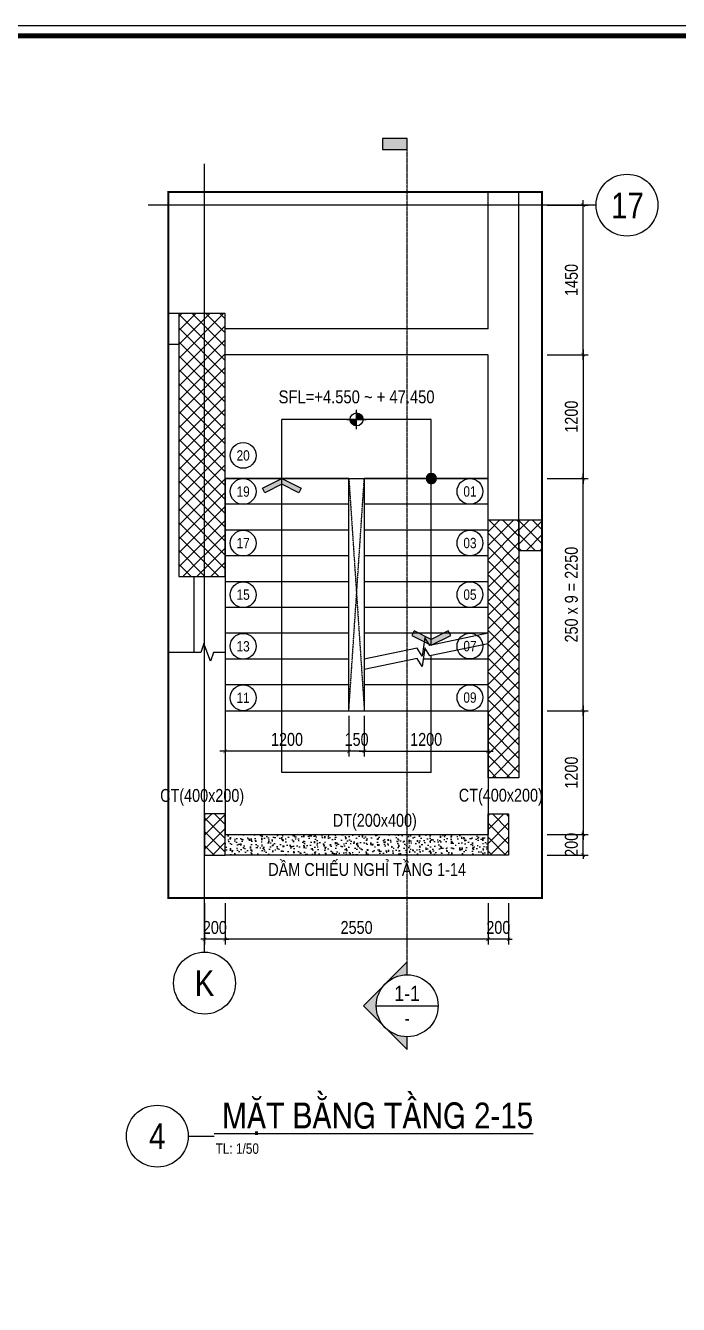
# Model space of a CAD drawing. Header units: millimetres. Extents: x 379264 to 1158416, y -283062 to 356890.
# Drawn here: x 924574 to 930907, y -14598 to -2202 of the extents above; entities that cross this region are included whole.
import ezdxf
from ezdxf.enums import TextEntityAlignment as Align

# ---------------------------------------------------------------- set-up
doc = ezdxf.new("R2010")
doc.units = ezdxf.units.MM
for name, pattern in [('BLOCK C - CHI TIET THANG 7 - 15T$0$$0$HIDDEN', [0.375, 0.25, -0.125]), ('BLOCK C - CHI TIET THANG 7 - 15T$0$HIDDEN', [0.375, 0.25, -0.125]), ('CENTER', [2, 1.25, -0.25, 0.25, -0.25]), ('HIDDEN', [9.525, 6.35, -3.175]), ('mb_loi thang 2-19 twa$0$Core 1A$0$Hidden10.5', [1.5, 1, -0.5])]:
    doc.linetypes.add(name, pattern=pattern)
for name, color, linetype in [('01PM. TEXT A', 3, 'Continuous'), ('02PM. TEXT B', 4, 'Continuous'), ('03PM. TEXT C', 1, 'Continuous'), ('04PM. THIN', 7, 'Continuous'), ('05PM. FRAME', 4, 'Continuous'), ('06PM. HIDDEN', 4, 'HIDDEN'), ('07PM. WACO', 6, 'Continuous'), ('11PM. DIM', 2, 'Continuous'), ('12PM. GRID', 8, 'CENTER'), ('13PM. HATCH', 8, 'Continuous'), ('BLOCK C - CHI TIET THANG 7 - 15T$0$Ghi chu ban ve', 3, 'Continuous'), ('BLOCK C - CHI TIET THANG 7 - 15T$0$Ky hieu Truc', 1, 'Continuous'), ('BLOCK C - CHI TIET THANG 7 - 15T$0$Number Step', 94, 'Continuous'), ('MB_Cot tang 1$0$Concrete Line', 6, 'Continuous'), ('mb_loi thang 2-19 twa$0$Opening Hidden', 154, 'mb_loi thang 2-19 twa$0$Core 1A$0$Hidden10.5')]:
    doc.layers.add(name, color=color, linetype=linetype)
doc.styles.add('[PMDC2013]STYLE', font='arial.ttf', dxfattribs={"width": 0.8})
doc.styles.add('BLOCK C - CHI TIET THANG 7 - 15T$0$$0$Title Block Bold', font='VHELVEB_0.TTF')
doc.styles.add('BLOCK C - CHI TIET THANG 7 - 15T$0$VNI-HelveC', font='VHELVCN_0.TTF')
doc.styles.add('BLOCK C - CHI TIET THANG 7 - 15T$0$VNI-HelveCB', font='VHELVCB_0.TTF')
doc.dimstyles.new('BLOCK A - CHI TIET THANG 1$0$Dim 50 (A1-A2)', dxfattribs={"dimscale": 50, "dimtxt": 2.5, "dimasz": 0.7, "dimexe": 1, "dimexo": 1, "dimgap": 1, "dimtad": 1, "dimdec": 0, "dimzin": 12, "dimdsep": 46, "dimtxsty": '[PMDC2013]STYLE', "dimblk": 'ARCHTICK', "dimcen": 0, "dimdle": 1, "dimclrd": 2, "dimclre": 2, "dimclrt": 4, "dimadec": 0, "dimazin": 0, "dimtfac": 1, "dimtdec": 0, "dimtix": 1, "dimtmove": 2, "dimatfit": 3, "dimldrblk": 'ARCHTICK', "dimfxl": 1, "dimtolj": 1, "dimtzin": 0, "dimarcsym": 0})

# ---------------------------------------------------------------- blocks, each defined once
blk = doc.blocks.new('*U939')
blk.add_hatch(color=256).paths.add_polyline_path([(-480, 16811), (-480, 16597), (0, 16597), (0, 16811)])
h = blk.add_hatch(color=256)
edge = h.paths.add_edge_path()
edge.add_line((0, 600), (0, 849))
edge.add_line((0, 849), (-849, 0))
edge.add_line((-849, 0), (0, -849))
edge.add_line((0, -849), (0, -600))
edge.add_arc((0, 0), 600, 90, 270, ccw=False)
at = {"linetype": 'BLOCK C - CHI TIET THANG 7 - 15T$0$$0$HIDDEN', "ltscale": 10}
blk.add_line((0, 600), (0, 16811), dxfattribs=at)
blk.add_line((-600, 0), (600, 0))
blk.add_lwpolyline([(-480, 16811), (-480, 16597), (0, 16597), (0, 16811)], close=True)
blk.add_lwpolyline([(0, 600), (0, 849), (-849, 0), (0, -849), (0, -600, -1)], format="xyb", close=True)
blk.add_circle((0, 0), 600)
at = {"style": 'BLOCK C - CHI TIET THANG 7 - 15T$0$$0$Title Block Bold', "flags": 8}
blk.add_attdef('VIEWNUMBER', text='', height=300, dxfattribs=at).set_placement((0, 0), align=Align.BOTTOM_CENTER)
blk.add_attdef('DRAWINGREFERENCE', text='', height=250, dxfattribs=at).set_placement((0, -120), align=Align.TOP_CENTER)
blk = doc.blocks.new('*U962')
at = {"layer": '13PM. HATCH'}
h = blk.add_hatch(dxfattribs=at)
h.set_pattern_fill('ANSI37', color=256, scale=30, style=0)
h.set_pattern_definition([(45, (50, -2250), (-67.352, 67.352), []), (135, (50, -2250), (-67.352, -67.352), [])])
h.paths.add_polyline_path([(-200, 150), (-200, -2400), (250, -2400), (250, 150)])
at = {"layer": '07PM. WACO'}
blk.add_lwpolyline([(-200, 150), (-200, -2400), (250, -2400), (250, 150)], close=True, dxfattribs=at)
blk = doc.blocks.new('*U963')
at = {"layer": '13PM. HATCH'}
h = blk.add_hatch(dxfattribs=at)
h.set_pattern_fill('ANSI37', color=256, scale=30, style=0)
h.set_pattern_definition([(45, (-2400, 3e-14), (-67.352, 67.352), []), (135, (-2400, 3e-14), (-67.352, -67.352), [])])
h.paths.add_polyline_path([(-2450, 150), (-2450, -150), (50, -150), (50, 150)])
at = {"layer": '07PM. WACO'}
blk.add_lwpolyline([(-2450, 150), (-2450, -150), (50, -150), (50, 150)], close=True, dxfattribs=at)
blk = doc.blocks.new('BLOCK C - CHI TIET THANG 7 - 15T$0$HTT-Grid')
at = {"layer": '05PM. FRAME', "linetype": 'ByBlock', "lineweight": -2}
blk.add_line((0, -2.5), (0, 0), dxfattribs=at)
blk.add_circle((0, -8.5), 6, dxfattribs=at)
at = {"layer": '03PM. TEXT C', "linetype": 'ByBlock', "lineweight": -2, "style": 'BLOCK C - CHI TIET THANG 7 - 15T$0$VNI-HelveC'}
blk.add_attdef('GRID', text='', height=5, dxfattribs=at).set_placement((0, -8.5), align=Align.MIDDLE)
blk = doc.blocks.new('_ArchTick')
at = {"color": 0, "linetype": 'ByBlock', "const_width": 0.15}
blk.add_lwpolyline([(-0.5, -0.5), (0.5, 0.5)], dxfattribs=at)
blk = doc.blocks.new('*D936')
at = {"layer": '11PM. DIM', "color": 2, "lineweight": -2, "transparency": 16777216}
for p, q in [((200, -6766), (200, -7166)), ((2750, -6766), (2750, -7166)), ((2800, -7116), (150, -7116))]:
    blk.add_line(p, q, dxfattribs=at)
at = {"layer": 'Defpoints', "color": 0, "transparency": 16777216}
for p in [(200, -6716), (2750, -6716), (200, -7116)]:
    blk.add_point(p, dxfattribs=at)
at = {"layer": '11PM. DIM', "color": 2, "lineweight": -2, "transparency": 16777216, "xscale": 35, "yscale": 35, "zscale": 35, "rotation": 180}
blk.add_blockref('_ArchTick', (200, -7116), dxfattribs=at)
at = {"layer": '11PM. DIM', "color": 2, "lineweight": -2, "transparency": 16777216, "xscale": 35, "yscale": 35, "zscale": 35}
blk.add_blockref('_ArchTick', (2750, -7116), dxfattribs=at)
at = {"layer": '11PM. DIM', "color": 4, "transparency": 16777216, "insert": (1475, -7002), "char_height": 125, "attachment_point": 5, "style": '[PMDC2013]STYLE'}
blk.add_mtext('\\A1;2550', dxfattribs=at)
blk = doc.blocks.new('*D937')
at = {"layer": '11PM. DIM', "color": 2, "lineweight": -2, "transparency": 16777216}
for p, q in [((0, -6766), (0, -7166)), ((200, -6766), (200, -7166)), ((0, -7116), (-35, -7116)), ((200, -7116), (0, -7116)), ((200, -7116), (235, -7116))]:
    blk.add_line(p, q, dxfattribs=at)
at = {"layer": 'Defpoints', "color": 0, "transparency": 16777216}
for p in [(0, -6716), (200, -6716), (0, -7116)]:
    blk.add_point(p, dxfattribs=at)
at = {"layer": '11PM. DIM', "color": 2, "lineweight": -2, "transparency": 16777216, "xscale": 35, "yscale": 35, "zscale": 35}
blk.add_blockref('_ArchTick', (0, -7116), dxfattribs=at)
at = {"layer": '11PM. DIM', "color": 2, "lineweight": -2, "transparency": 16777216, "xscale": 35, "yscale": 35, "zscale": 35, "rotation": 180}
blk.add_blockref('_ArchTick', (200, -7116), dxfattribs=at)
at = {"layer": '11PM. DIM', "color": 4, "transparency": 16777216, "insert": (100, -7002), "char_height": 125, "attachment_point": 5, "style": '[PMDC2013]STYLE'}
blk.add_mtext('\\A1;200', dxfattribs=at)
blk = doc.blocks.new('*D938')
at = {"layer": '11PM. DIM', "color": 2, "lineweight": -2, "transparency": 16777216}
for p, q in [((2750, -6766), (2750, -7166)), ((2950, -6766), (2950, -7166)), ((2750, -7116), (2715, -7116)), ((2950, -7116), (2750, -7116)), ((2950, -7116), (2985, -7116))]:
    blk.add_line(p, q, dxfattribs=at)
at = {"layer": 'Defpoints', "color": 0, "transparency": 16777216}
for p in [(2750, -6716), (2950, -6716), (2750, -7116)]:
    blk.add_point(p, dxfattribs=at)
at = {"layer": '11PM. DIM', "color": 2, "lineweight": -2, "transparency": 16777216, "xscale": 35, "yscale": 35, "zscale": 35}
blk.add_blockref('_ArchTick', (2750, -7116), dxfattribs=at)
at = {"layer": '11PM. DIM', "color": 2, "lineweight": -2, "transparency": 16777216, "xscale": 35, "yscale": 35, "zscale": 35, "rotation": 180}
blk.add_blockref('_ArchTick', (2950, -7116), dxfattribs=at)
at = {"layer": '11PM. DIM', "color": 4, "transparency": 16777216, "insert": (2850, -7002), "char_height": 125, "attachment_point": 5, "style": '[PMDC2013]STYLE'}
blk.add_mtext('\\A1;200', dxfattribs=at)
blk = doc.blocks.new('BLOCK C - CHI TIET THANG 7 - 15T$0$HTT-Title')
at = {"lineweight": -2}
blk.add_line((6, 0), (11, 0), dxfattribs=at)
at = {"linetype": 'ByBlock', "lineweight": -2}
blk.add_circle((0, 0), 6, dxfattribs=at)
at = {"linetype": 'ByBlock', "lineweight": -2, "style": 'BLOCK C - CHI TIET THANG 7 - 15T$0$VNI-HelveCB'}
blk.add_attdef('DWG.NAME', text='', height=5, dxfattribs=at).set_placement((11, 0), align=Align.BOTTOM_LEFT)
blk.add_attdef('NUMBER', text='', height=5, dxfattribs=at).set_placement((0, 0), align=Align.MIDDLE_CENTER)
at = {"linetype": 'ByBlock', "lineweight": -2, "style": 'BLOCK C - CHI TIET THANG 7 - 15T$0$VNI-HelveC'}
blk.add_attdef('SCALE', text='', height=2, dxfattribs=at).set_placement((11.32, -1.41), align=Align.TOP_LEFT)
blk = doc.blocks.new('MB Ham 1$0$Arrow 60')
at = {"linetype": 'ByBlock', "lineweight": -2}
h = blk.add_hatch(color=0, dxfattribs=at)
h.paths.add_polyline_path([(1.88, 0.94), (1.65, 1.38), (0, 0.56), (-1.65, 1.38), (-1.88, 0.94), (0, 0)], flags=17)
h.paths.add_polyline_path([(1.65, 1.38), (1.88, 0.94), (0, 0), (-1.88, 0.94), (-1.65, 1.38), (0, 0.56)])
blk.add_hatch(color=0, dxfattribs=at).paths.add_polyline_path([(1.65, 1.38), (1.88, 0.94), (0, 0), (-1.88, 0.94), (-1.65, 1.38), (0, 0.56)])
at = {"color": 0, "linetype": 'ByBlock', "lineweight": -2}
blk.add_lwpolyline([(1.65, 1.38), (1.88, 0.94), (0, 0), (-1.88, 0.94), (-1.65, 1.38), (0, 0.56)], close=True, dxfattribs=at)
blk = doc.blocks.new('MB Ham 1$0$Dot')
at = {"linetype": 'ByBlock', "lineweight": -2}
h = blk.add_hatch(color=0, dxfattribs=at)
edge = h.paths.add_edge_path()
edge.add_arc((0, 0), 0.5, 0, 360)
at = {"color": 0, "linetype": 'ByBlock', "lineweight": -2}
blk.add_line((0, -1), (0, 1), dxfattribs=at)
blk.add_circle((0, 0), 0.5, dxfattribs=at)
blk = doc.blocks.new('*D992')
at = {"layer": '11PM. DIM', "color": 2, "lineweight": -2, "transparency": 16777216}
for p, q in [((926510, -8893), (926510, -9286)), ((927710, -8893), (927710, -9286)), ((927760, -9236), (926460, -9236))]:
    blk.add_line(p, q, dxfattribs=at)
at = {"layer": 'Defpoints', "color": 0, "transparency": 16777216}
for p in [(926510, -8843), (927710, -8843), (926510, -9236)]:
    blk.add_point(p, dxfattribs=at)
at = {"layer": '11PM. DIM', "color": 2, "lineweight": -2, "transparency": 16777216, "xscale": 35, "yscale": 35, "zscale": 35, "rotation": 180}
blk.add_blockref('_ArchTick', (926510, -9236), dxfattribs=at)
at = {"layer": '11PM. DIM', "color": 2, "lineweight": -2, "transparency": 16777216, "xscale": 35, "yscale": 35, "zscale": 35}
blk.add_blockref('_ArchTick', (927710, -9236), dxfattribs=at)
at = {"layer": '11PM. DIM', "color": 4, "transparency": 16777216, "insert": (927110, -9122), "char_height": 125, "attachment_point": 5, "style": '[PMDC2013]STYLE'}
blk.add_mtext('\\A1;1200', dxfattribs=at)
blk = doc.blocks.new('*D993')
at = {"layer": '11PM. DIM', "color": 2, "lineweight": -2, "transparency": 16777216}
for p, q in [((927860, -8893), (927860, -9286)), ((929060, -8893), (929060, -9286)), ((927810, -9236), (929110, -9236))]:
    blk.add_line(p, q, dxfattribs=at)
at = {"layer": 'Defpoints', "color": 0, "transparency": 16777216}
for p in [(927860, -8843), (929060, -8843), (929060, -9236)]:
    blk.add_point(p, dxfattribs=at)
at = {"layer": '11PM. DIM', "color": 2, "lineweight": -2, "transparency": 16777216, "xscale": 35, "yscale": 35, "zscale": 35, "rotation": 180}
blk.add_blockref('_ArchTick', (927860, -9236), dxfattribs=at)
at = {"layer": '11PM. DIM', "color": 2, "lineweight": -2, "transparency": 16777216, "xscale": 35, "yscale": 35, "zscale": 35}
blk.add_blockref('_ArchTick', (929060, -9236), dxfattribs=at)
at = {"layer": '11PM. DIM', "color": 4, "transparency": 16777216, "insert": (928460, -9122), "char_height": 125, "attachment_point": 5, "style": '[PMDC2013]STYLE'}
blk.add_mtext('\\A1;1200', dxfattribs=at)
blk = doc.blocks.new('*D994')
at = {"layer": '11PM. DIM', "color": 2, "lineweight": -2, "transparency": 16777216}
for p, q in [((927710, -8893), (927710, -9286)), ((927860, -8893), (927860, -9286)), ((927710, -9236), (927675, -9236)), ((927860, -9236), (927710, -9236)), ((927860, -9236), (927895, -9236))]:
    blk.add_line(p, q, dxfattribs=at)
at = {"layer": 'Defpoints', "color": 0, "transparency": 16777216}
for p in [(927710, -8843), (927860, -8843), (927710, -9236)]:
    blk.add_point(p, dxfattribs=at)
at = {"layer": '11PM. DIM', "color": 2, "lineweight": -2, "transparency": 16777216, "xscale": 35, "yscale": 35, "zscale": 35}
blk.add_blockref('_ArchTick', (927710, -9236), dxfattribs=at)
at = {"layer": '11PM. DIM', "color": 2, "lineweight": -2, "transparency": 16777216, "xscale": 35, "yscale": 35, "zscale": 35, "rotation": 180}
blk.add_blockref('_ArchTick', (927860, -9236), dxfattribs=at)
at = {"layer": '11PM. DIM', "color": 4, "transparency": 16777216, "insert": (927785, -9122), "char_height": 125, "attachment_point": 5, "style": '[PMDC2013]STYLE'}
blk.add_mtext('\\A1;150', dxfattribs=at)
blk = doc.blocks.new('BLOCK C - CHI TIET THANG 7 - 15T$0$Number Step')
at = {"color": 0, "linetype": 'ByBlock'}
blk.add_circle((0, 0), 2.5, dxfattribs=at)
at = {"color": 0, "linetype": 'ByBlock', "lineweight": -2, "style": 'BLOCK C - CHI TIET THANG 7 - 15T$0$VNI-HelveCB'}
blk.add_attdef('TEXT', text='', height=2, dxfattribs=at).set_placement((0, 0), align=Align.MIDDLE)
blk = doc.blocks.new('BLOCK C - CHI TIET THANG 7 - 15T$0$13123123213')
at = {"linetype": 'ByBlock'}
h = blk.add_hatch(color=0, dxfattribs=at)
h.paths.add_polyline_path([(0, 1), (0, 0), (1, 0, 0.414214)])
h.paths.add_polyline_path([(0, 0), (-1, 0, 0.414214), (0, -1)])
at = {"color": 0, "linetype": 'ByBlock'}
for p, q in [((-1.5, 0), (1.5, 0)), ((0, -1.5), (0, 1.5))]:
    blk.add_line(p, q, dxfattribs=at)
blk.add_circle((0, 0), 1, dxfattribs=at)
at = {"color": 0, "linetype": 'ByBlock', "lineweight": -2, "style": 'BLOCK C - CHI TIET THANG 7 - 15T$0$VNI-HelveC'}
for tag, p in [('TEXT1', (0, 10.5)), ('TEXT2', (0, 7)), ('TEXT3', (0, 3.5))]:
    blk.add_attdef(tag, text='', height=2, dxfattribs=at).set_placement(p, align=Align.MIDDLE_CENTER)
blk = doc.blocks.new('*D1005')
at = {"layer": '11PM. DIM', "color": 2, "lineweight": -2, "transparency": 16777216}
for p, q in [((929983, -10043), (929983, -10008)), ((929633, -10043), (930033, -10043)), ((929983, -10243), (929983, -10043)), ((929633, -10243), (930033, -10243)), ((929983, -10243), (929983, -10278))]:
    blk.add_line(p, q, dxfattribs=at)
at = {"layer": 'Defpoints', "color": 0, "transparency": 16777216}
for p in [(929583, -10043), (929983, -10043), (929583, -10243)]:
    blk.add_point(p, dxfattribs=at)
at = {"layer": '11PM. DIM', "color": 2, "lineweight": -2, "transparency": 16777216, "xscale": 35, "yscale": 35, "zscale": 35}
for p, rotation in [((929983, -10043), 270), ((929983, -10243), 90)]:
    blk.add_blockref('_ArchTick', p, dxfattribs=dict(at, rotation=rotation))
at = {"layer": '11PM. DIM', "color": 4, "transparency": 16777216, "insert": (929869, -10143), "char_height": 125, "attachment_point": 5, "rotation": 90, "style": '[PMDC2013]STYLE'}
blk.add_mtext('\\A1;200', dxfattribs=at)
blk = doc.blocks.new('*D1006')
at = {"layer": '11PM. DIM', "color": 2, "lineweight": -2, "transparency": 16777216}
for p, q in [((929983, -8893), (929983, -6543)), ((929633, -6593), (930033, -6593)), ((929633, -8843), (930033, -8843))]:
    blk.add_line(p, q, dxfattribs=at)
at = {"layer": 'Defpoints', "color": 0, "transparency": 16777216}
for p in [(929583, -6593), (929983, -6593), (929583, -8843)]:
    blk.add_point(p, dxfattribs=at)
at = {"layer": '11PM. DIM', "color": 2, "lineweight": -2, "transparency": 16777216, "xscale": 35, "yscale": 35, "zscale": 35}
for p, rotation in [((929983, -6593), 90), ((929983, -8843), 270)]:
    blk.add_blockref('_ArchTick', p, dxfattribs=dict(at, rotation=rotation))
at = {"layer": '11PM. DIM', "color": 4, "transparency": 16777216, "insert": (929869, -7718), "char_height": 125, "attachment_point": 5, "rotation": 90, "style": '[PMDC2013]STYLE'}
blk.add_mtext('\\A1;250 x 9 = 2250', dxfattribs=at)
blk = doc.blocks.new('*D1007')
at = {"layer": '11PM. DIM', "color": 2, "lineweight": -2, "transparency": 16777216}
for p, q in [((929983, -8793), (929983, -10093)), ((929633, -8843), (930033, -8843)), ((929633, -10043), (930033, -10043))]:
    blk.add_line(p, q, dxfattribs=at)
at = {"layer": 'Defpoints', "color": 0, "transparency": 16777216}
for p in [(929583, -8843), (929583, -10043), (929983, -10043)]:
    blk.add_point(p, dxfattribs=at)
at = {"layer": '11PM. DIM', "color": 2, "lineweight": -2, "transparency": 16777216, "xscale": 35, "yscale": 35, "zscale": 35}
for p, rotation in [((929983, -8843), 90), ((929983, -10043), 270)]:
    blk.add_blockref('_ArchTick', p, dxfattribs=dict(at, rotation=rotation))
at = {"layer": '11PM. DIM', "color": 4, "transparency": 16777216, "insert": (929869, -9443), "char_height": 125, "attachment_point": 5, "rotation": 90, "style": '[PMDC2013]STYLE'}
blk.add_mtext('\\A1;1200', dxfattribs=at)
blk = doc.blocks.new('*D1008')
at = {"layer": '11PM. DIM', "color": 2, "lineweight": -2, "transparency": 16777216}
for p, q in [((929633, -5393), (930033, -5393)), ((929983, -5343), (929983, -6643)), ((929633, -6593), (930033, -6593))]:
    blk.add_line(p, q, dxfattribs=at)
at = {"layer": 'Defpoints', "color": 0, "transparency": 16777216}
for p in [(929583, -5393), (929583, -6593), (929983, -6593)]:
    blk.add_point(p, dxfattribs=at)
at = {"layer": '11PM. DIM', "color": 2, "lineweight": -2, "transparency": 16777216, "xscale": 35, "yscale": 35, "zscale": 35}
for p, rotation in [((929983, -5393), 90), ((929983, -6593), 270)]:
    blk.add_blockref('_ArchTick', p, dxfattribs=dict(at, rotation=rotation))
at = {"layer": '11PM. DIM', "color": 4, "transparency": 16777216, "insert": (929869, -5993), "char_height": 125, "attachment_point": 5, "rotation": 90, "style": '[PMDC2013]STYLE'}
blk.add_mtext('\\A1;1200', dxfattribs=at)
blk = doc.blocks.new('*D1009')
at = {"layer": '11PM. DIM', "color": 2, "lineweight": -2, "transparency": 16777216}
for p, q in [((929633, -3943), (930033, -3943)), ((929983, -5443), (929983, -3893)), ((929633, -5393), (930033, -5393))]:
    blk.add_line(p, q, dxfattribs=at)
at = {"layer": 'Defpoints', "color": 0, "transparency": 16777216}
for p in [(929583, -3943), (929983, -3943), (929583, -5393)]:
    blk.add_point(p, dxfattribs=at)
at = {"layer": '11PM. DIM', "color": 2, "lineweight": -2, "transparency": 16777216, "xscale": 35, "yscale": 35, "zscale": 35}
for p, rotation in [((929983, -3943), 90), ((929983, -5393), 270)]:
    blk.add_blockref('_ArchTick', p, dxfattribs=dict(at, rotation=rotation))
at = {"layer": '11PM. DIM', "color": 4, "transparency": 16777216, "insert": (929869, -4668), "char_height": 125, "attachment_point": 5, "rotation": 90, "style": '[PMDC2013]STYLE'}
blk.add_mtext('\\A1;1450', dxfattribs=at)
blk = doc.blocks.new('CHG_XX_Khung ten')
blk.add_lwpolyline([(15, 579), (826, 579), (826, 15), (15, 15)], close=True)
at = {"color": 4, "linetype": 'Continuous', "const_width": 1}
blk.add_lwpolyline([(17, 577), (824, 577), (824, 17), (17, 17)], close=True, dxfattribs=at)
blk = doc.blocks.new('A$C3FE462B1')
at = {"layer": '13PM. HATCH'}
h = blk.add_hatch(dxfattribs=at)
h.set_pattern_fill('ANSI37', color=256, scale=30, style=0)
h.set_pattern_definition([(45, (-799449.21, 73304.61), (-67.351921, 67.351921), []), (135, (-799449.21, 73304.61), (-67.351921, -67.351921), [])])
h.paths.add_polyline_path([(3050, -3350), (3273.2, -3350), (3273.2, -3050), (3050, -3050)])
h = blk.add_hatch(dxfattribs=at)
h.set_pattern_fill('ANSI37', color=256, scale=30, angle=90, style=0)
h.set_pattern_definition([(135, (16200.39, -28150.02), (-67.35192, -67.35192), []), (225, (16200.39, -28150.02), (67.35192, -67.35192), [])])
h.paths.add_polyline_path([(0, -6300), (200, -6300), (200, -5900), (0, -5900)])
h = blk.add_hatch(dxfattribs=at)
h.set_pattern_fill('ANSI37', color=256, scale=30, angle=90, style=0)
h.set_pattern_definition([(135, (16202.54, -28150.02), (-67.35192, -67.35192), []), (225, (16202.54, -28150.02), (67.35192, -67.35192), [])])
h.paths.add_polyline_path([(2950.2, -6300), (2750.2, -6300), (2750.2, -5900), (2950.2, -5900)])
h = blk.add_hatch(dxfattribs=at)
h.set_pattern_fill('AR-SAND', color=256, scale=1.5, angle=-45, style=0)
h.set_pattern_definition([(352.5, (7357.404, 148275.5), (50.213023, 53.607202), [0, -57.912, 0, -64.77, 0, -61.9125]), (322.5, (7357.4, 148275.5), (123.70993, 28.35164), [0, -31.242, 0, -52.197, 0, -20.0025]), (282.5, (7324.267, 148308.64), (84.049847, -83.744974), [0, -19.05, 0, -68.58, 0, -89.535]), (272.5, (7324.27, 148308.64), (104.63262, -57.342166), [0, -9.525, 0, -44.958, 0, -51.435])])
h.paths.add_polyline_path([(198.2, -6100), (2748.2, -6100), (2748.2, -6300), (198.2, -6300)])
at = {"linetype": 'BLOCK C - CHI TIET THANG 7 - 15T$0$HIDDEN', "ltscale": 10, "const_width": 20}
blk.add_lwpolyline([(-350, 126.3), (3273.2, 126.3), (3273.2, -6715.7), (-350, -6715.7)], close=True, dxfattribs=at)
at = {"layer": '05PM. FRAME', "ltscale": 0.25}
blk.add_line((2750.2, -6300), (200, -6300), dxfattribs=at)
at = {"layer": '06PM. HIDDEN', "linetype": 'HIDDEN', "ltscale": 0.25}
blk.add_line((200, -6100), (2750.2, -6100), dxfattribs=at)
at = {"layer": '07PM. WACO'}
blk.add_lwpolyline([(3273.2, -3350), (3050, -3350), (3050, -3050), (3273.2, -3050)], dxfattribs=at)
for points in [[(0, -6300), (200, -6300), (200, -5900), (0, -5900)], [(2950.2, -6300), (2750.2, -6300), (2750.2, -5900), (2950.2, -5900)]]:
    blk.add_lwpolyline(points, close=True, dxfattribs=at)
at = {"layer": '12PM. GRID', "ltscale": 3}
for p, q in [((0, -7240.7), (0, 401.5)), ((3673.2, 0), (-546.7, 0))]:
    blk.add_line(p, q, dxfattribs=at)
at = {"layer": 'BLOCK C - CHI TIET THANG 7 - 15T$0$Ky hieu Truc'}
ref = blk.add_blockref('BLOCK C - CHI TIET THANG 7 - 15T$0$HTT-Grid', (3673.2, 0), dxfattribs=dict(at, xscale=50, yscale=50, zscale=50, rotation=90))
ref.add_attrib('GRID', '17', dxfattribs={"layer": '0', "linetype": 'ByBlock', "lineweight": -2, "height": 250, "style": 'BLOCK C - CHI TIET THANG 7 - 15T$0$VNI-HelveC'}).set_placement((4102.5, -4.3), align=Align.MIDDLE)
ref = blk.add_blockref('BLOCK C - CHI TIET THANG 7 - 15T$0$HTT-Grid', (0, -7115.7), dxfattribs=dict(at, xscale=50, yscale=50, zscale=50))
ref.add_attrib('GRID', 'K', dxfattribs={"layer": '0', "linetype": 'ByBlock', "lineweight": -2, "height": 250, "style": 'BLOCK C - CHI TIET THANG 7 - 15T$0$VNI-HelveC'}).set_placement((0, -7540.7), align=Align.MIDDLE)
at = {"layer": 'MB_Cot tang 1$0$Concrete Line'}
blk.add_blockref('*U962', (-50, -1200), dxfattribs=at)
at = {"layer": 'MB_Cot tang 1$0$Concrete Line', "xscale": -1, "rotation": 270}
blk.add_blockref('*U963', (2900, -3100), dxfattribs=at)
at = {"layer": '01PM. TEXT A', "style": '[PMDC2013]STYLE', "width": 0.8}
for s, p in [('CT(400x200)', (-430.6, -5784.1, 0)), ('DT(200x400)', (1244.2, -6025.1, 0))]:
    blk.add_text(s, height=125, dxfattribs=at).set_placement(p)
at = {"layer": '11PM. DIM'}
for base, p1, p2, picture, middle in [((0, -7115.7), (200, -6715.7), (0, -6715.7), '*D937', (100, -7001.9)), ((200, -7115.7), (2750, -6715.7), (200, -6715.7), '*D936', (1475, -7001.9)), ((2750, -7115.7), (2950, -6715.7), (2750, -6715.7), '*D938', (2850, -7001.9))]:
    dim = blk.add_linear_dim(base=base, p1=p1, p2=p2, angle=180, dimstyle='BLOCK A - CHI TIET THANG 1$0$Dim 50 (A1-A2)', dxfattribs=at)
    dim.commit()
    dim.dimension.update_dxf_attribs({"geometry": picture, "text_midpoint": middle})

msp = doc.modelspace()

# ---------------------------------------------------------------- linework, layer by layer
at = {"layer": '05PM. FRAME', "ltscale": 0.25}
for p, q in [((926509.93, -6592.68), (929059.93, -6592.68)), ((926509.88, -8842.68), (926509.88, -10042.68)), ((926509.93, -8842.68), (929059.93, -8842.68)), ((929059.88, -8842.68), (929059.88, -10042.68))]:
    msp.add_line(p, q, dxfattribs=at)
for points in [[(927709.93, -8842.68), (927709.93, -6592.69), (926509.93, -6592.69), (926509.93, -8842.68), (927709.93, -8842.68)], [(929059.93, -8092.68), (928496.5, -8210.06), (928448.39, -8132.38), (928422.23, -8313.24), (928374.12, -8235.56), (927859.93, -8342.68)], [(926510.38, -8277.32), (926398.54, -8277.32), (926367.29, -8363.18), (926304.79, -8191.46), (926273.54, -8277.32), (925959.93, -8277.32)], [(929059.93, -8194.83), (928496.5, -8312.21), (928448.39, -8234.53), (928422.23, -8415.38), (928374.12, -8337.7), (927859.93, -8444.83)]]:
    msp.add_lwpolyline(points, dxfattribs=at)
msp.add_lwpolyline([(929059.93, -8842.68), (929059.93, -6592.68), (927859.93, -6592.68), (927859.93, -8842.68)], close=True, dxfattribs=at)
at = {"layer": '06PM. HIDDEN', "linetype": 'HIDDEN', "ltscale": 0.25}
for p, q in [((929059.93, -5142.68), (929059.93, -3816.4)), ((929359.93, -6992.68), (929359.93, -3816.4)), ((926059.93, -4992.68), (925959.93, -4992.68)), ((929059.93, -5142.68), (926509.93, -5142.68)), ((926059.93, -5292.68), (925959.93, -5292.68)), ((929059.93, -5392.68), (926509.93, -5392.68)), ((929059.93, -6992.68), (929059.93, -5392.68)), ((926209.93, -8277.32), (926209.93, -7542.68))]:
    msp.add_line(p, q, dxfattribs=at)
at = {"layer": '13PM. HATCH'}
for p, q in [((927059.93, -9442.68), (927059.91, -6019.67)), ((928509.93, -6019.67), (927059.93, -6019.67)), ((928509.93, -8207.26), (928509.93, -6019.67)), ((927709.93, -6842.69), (926509.93, -6842.69)), ((929059.93, -6842.68), (927859.93, -6842.68)), ((927709.93, -7092.69), (926509.93, -7092.69)), ((929059.93, -7092.68), (927859.93, -7092.68)), ((927709.93, -7342.69), (926509.93, -7342.69)), ((929059.93, -7342.68), (927859.93, -7342.68)), ((927709.93, -7592.69), (926509.93, -7592.69)), ((929059.93, -7592.68), (927859.93, -7592.68)), ((927709.93, -7842.69), (926509.93, -7842.69)), ((929059.93, -7842.68), (927859.93, -7842.68)), ((927709.93, -8092.69), (926509.93, -8092.69)), ((929059.93, -8092.68), (927859.93, -8092.68)), ((927709.93, -8342.69), (926509.93, -8342.69)), ((929059.93, -8342.68), (928432.74, -8342.68)), ((928509.93, -9442.68), (928509.93, -8309.41)), ((927709.93, -8592.69), (926509.93, -8592.69)), ((929059.93, -8592.68), (927859.93, -8592.68)), ((928509.93, -9442.68), (927059.93, -9442.69))]:
    msp.add_line(p, q, dxfattribs=at)

# ---------------------------------------------------------------- block references
at = {"layer": '02PM. TEXT B'}
ref = msp.add_blockref('BLOCK C - CHI TIET THANG 7 - 15T$0$13123123213', (927784.93, -6019.67), dxfattribs=dict(at, xscale=62.5, yscale=62.5, zscale=62.5))
ref.add_attrib('TEXT3', 'SFL=+4.550 ~ + 47.450', dxfattribs={"layer": '0', "color": 0, "linetype": 'ByBlock', "lineweight": -2, "height": 125, "style": 'BLOCK C - CHI TIET THANG 7 - 15T$0$VNI-HelveC'}).set_placement((927784.93, -5800.92), align=Align.MIDDLE_CENTER)
at = {"layer": '07PM. WACO'}
ref = msp.add_blockref('*U939', (928275.75, -11703.09), dxfattribs=dict(at, xscale=0.5, yscale=0.5, zscale=0.5))
ref.add_attrib('VIEWNUMBER', '1-1', dxfattribs={"layer": '0', "height": 150, "style": 'BLOCK C - CHI TIET THANG 7 - 15T$0$VNI-HelveCB'}).set_placement((928275.75, -11703.09), align=Align.BOTTOM_CENTER)
ref.add_attrib('DRAWINGREFERENCE', '-', dxfattribs={"layer": '0', "height": 125, "style": 'BLOCK C - CHI TIET THANG 7 - 15T$0$VNI-HelveCB'}).set_placement((928275.75, -11763.09), align=Align.TOP_CENTER)
at = {"layer": '12PM. GRID'}
msp.add_blockref('A$C3FE462B1', (926309.93, -3942.68), dxfattribs=at)
at = {"layer": '13PM. HATCH', "xscale": -100, "yscale": 100, "zscale": 100}
for name, p in [('MB Ham 1$0$Dot', (928509.93, -6592.68)), ('MB Ham 1$0$Arrow 60', (928509.93, -8207.26))]:
    msp.add_blockref(name, p, dxfattribs=at)
at = {"layer": '13PM. HATCH', "xscale": 100, "yscale": 100, "zscale": 100, "rotation": 180}
msp.add_blockref('MB Ham 1$0$Arrow 60', (927059.91, -6592.69), dxfattribs=at)
at = {"layer": 'BLOCK C - CHI TIET THANG 7 - 15T$0$Ghi chu ban ve'}
ref = msp.add_blockref('BLOCK C - CHI TIET THANG 7 - 15T$0$HTT-Title', (925851.94, -12966.56), dxfattribs=dict(at, xscale=50, yscale=50, zscale=50))
ref.add_attrib('NUMBER', '4', dxfattribs={"layer": '0', "color": 0, "linetype": 'ByBlock', "lineweight": -2, "height": 250, "style": 'BLOCK C - CHI TIET THANG 7 - 15T$0$VNI-HelveCB'}).set_placement((925851.94, -12966.56), align=Align.MIDDLE_CENTER)
ref.add_attrib('DWG.NAME', '%%u MAËT BAÈNG TAÀNG 2-15', dxfattribs={"layer": '0', "color": 3, "linetype": 'ByBlock', "lineweight": -2, "height": 250, "style": 'BLOCK C - CHI TIET THANG 7 - 15T$0$VNI-HelveCB'}).set_placement((926401.94, -12966.56), align=Align.BOTTOM_LEFT)
ref.add_attrib('SCALE', 'TL: 1/50', dxfattribs={"layer": '0', "color": 0, "linetype": 'ByBlock', "lineweight": -2, "height": 100, "style": 'BLOCK C - CHI TIET THANG 7 - 15T$0$VNI-HelveC'}).set_placement((926417.71, -13037.25), align=Align.TOP_LEFT)
at = {"layer": 'BLOCK C - CHI TIET THANG 7 - 15T$0$Number Step', "xscale": 50, "yscale": 50, "zscale": 50}
for p, values in [((926684.69, -6368.69), {'TEXT': '20'}), ((926684.69, -6718.69), {'TEXT': '19'}), ((928884.69, -6717.68), {'TEXT': '01'}), ((926684.69, -7218.69), {'TEXT': '17'}), ((928884.69, -7217.68), {'TEXT': '03'}), ((926684.69, -7718.69), {'TEXT': '15'}), ((928884.69, -7717.68), {'TEXT': '05'}), ((926684.69, -8218.69), {'TEXT': '13'}), ((928884.69, -8216.7), {'TEXT': '07'}), ((926684.69, -8717.68), {'TEXT': '11'}), ((928884.69, -8715.69), {'TEXT': '09'})]:
    msp.add_blockref('BLOCK C - CHI TIET THANG 7 - 15T$0$Number Step', p, dxfattribs=at).add_auto_attribs(values)

# ---------------------------------------------------------------- texts
at = {"layer": '01PM. TEXT A', "style": '[PMDC2013]STYLE', "width": 0.8}
for s, p in [('CT(400x200)', (928776.4, -9724.49, -0.01)), ('DẦM CHIẾU NGHỈ TẦNG 1-14', (926928.72, -10444.19, -0.01))]:
    msp.add_text(s, height=125, dxfattribs=at).set_placement(p)

# ---------------------------------------------------------------- dimensions: what is measured, and where the dimension line sits
at = {"layer": '11PM. DIM'}
for base, p1, p2, angle, picture, middle in [((929983.12, -3942.68), (929583.12, -5392.68), (929583.12, -3942.68), 90, '*D1009', (929869.3, -4667.68)), ((929983.12, -6592.68), (929583.12, -5392.68), (929583.12, -6592.68), 270, '*D1008', (929869.3, -5992.68)), ((929983.12, -10042.68), (929583.12, -8842.68), (929583.12, -10042.68), 270, '*D1007', (929869.3, -9442.68)), ((929059.97, -9235.81), (927859.93, -8842.7), (929059.97, -8842.7), 180, '*D993', (928459.95, -9121.99)), ((929983.12, -10042.68), (929583.12, -10242.68), (929583.12, -10042.68), 90, '*D1005', (929869.3, -10142.68))]:
    dim = msp.add_linear_dim(base=base, p1=p1, p2=p2, angle=angle, dimstyle='BLOCK A - CHI TIET THANG 1$0$Dim 50 (A1-A2)', dxfattribs=at)
    dim.commit()
    dim.dimension.update_dxf_attribs({"geometry": picture, "text_midpoint": middle})
dim = msp.add_linear_dim(base=(929983.12, -6592.68), p1=(929583.12, -8842.68), p2=(929583.12, -6592.68), angle=90, text='250 x 9 = <>', dimstyle='BLOCK A - CHI TIET THANG 1$0$Dim 50 (A1-A2)', dxfattribs=at)
dim.commit()
dim.dimension.update_dxf_attribs({"geometry": '*D1006', "text_midpoint": (929869.3, -7717.68)})
for base, p1, p2, picture, middle in [((926509.88, -9235.81), (927709.93, -8842.68), (926509.88, -8842.7), '*D992', (927109.91, -9121.99)), ((927709.93, -9235.81), (927859.93, -8842.7), (927709.93, -8842.68), '*D994', (927784.93, -9121.99))]:
    dim = msp.add_linear_dim(base=base, p1=p1, p2=p2, dimstyle='BLOCK A - CHI TIET THANG 1$0$Dim 50 (A1-A2)', dxfattribs=at)
    dim.commit()
    dim.dimension.update_dxf_attribs({"geometry": picture, "text_midpoint": middle})

# ---------------------------------------------------------------- next in the draw order: block references
at = {"layer": '04PM. THIN', "xscale": 50, "yscale": 50, "zscale": 50}
msp.add_blockref('CHG_XX_Khung ten', (904129.92, -31152.33), dxfattribs=at)

# ---------------------------------------------------------------- next in the draw order: linework, layer by layer
at = {"layer": 'mb_loi thang 2-19 twa$0$Opening Hidden', "color": 8}
for p, q in [((927709.93, -8842.68), (927859.93, -6592.68)), ((927709.93, -6592.69), (927859.93, -8842.68))]:
    msp.add_line(p, q, dxfattribs=at)

doc.saveas('drawing.dxf')
